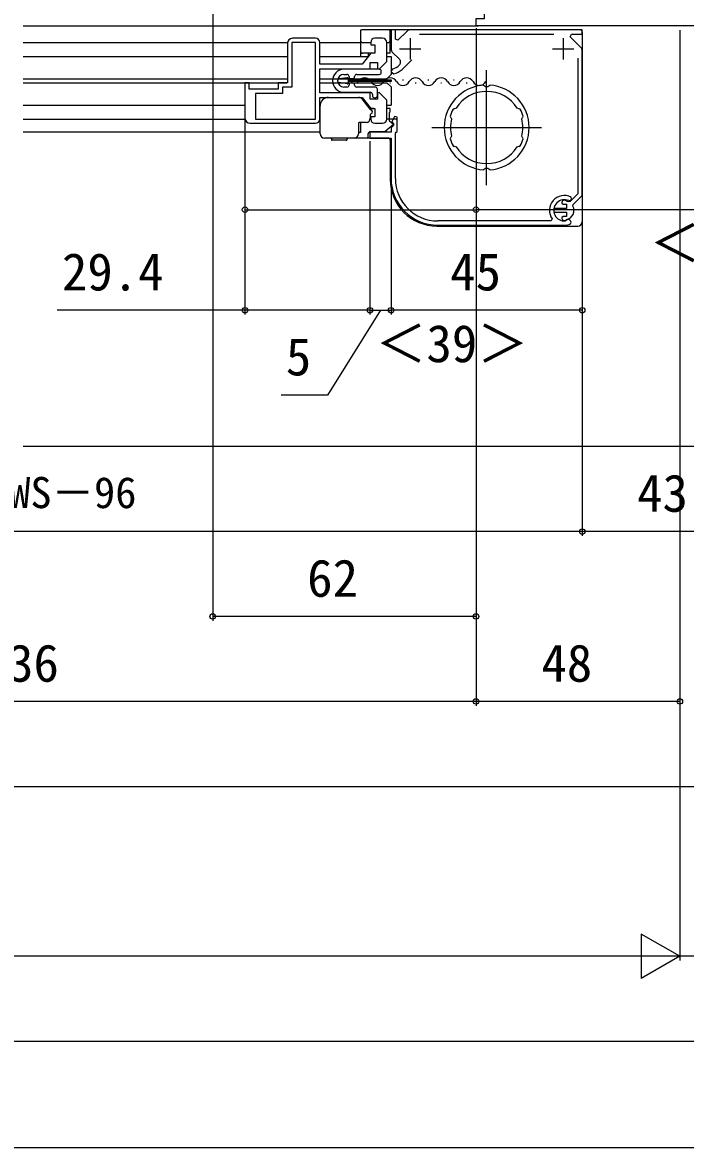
# Model space of a CAD drawing. Units: millimetres, scale not verified. Extents: x -525 to 525, y -783 to 778.
# Drawn here: x 209.3 to 365.4, y -782.7 to -517.9 of the extents above; entities that cross this region are included whole.
import ezdxf
from ezdxf.enums import TextEntityAlignment as Align

# ---------------------------------------------------------------- set-up
doc = ezdxf.new("R2010")
doc.units = ezdxf.units.MM
doc.header["$LTSCALE"] = 4
for name, color, linetype in [('0-2_YKK_11', 7, 'Continuous'), ('0-4_YKK_12', 2, 'Continuous'), ('0-5_YKK_13', 4, 'Continuous'), ('0-7_YKK_D', 6, 'Continuous'), ('0-8_YKK_ZWAK', 7, 'Continuous'), ('0-9_YSS_K', 3, 'Continuous')]:
    doc.layers.add(name, color=color, linetype=linetype)
doc.styles.add('ＭＳ ゴシック', font='')
doc.styles.get('ＭＳ ゴシック').set_extended_font_data('MS Gothic')

msp = doc.modelspace()

# ---------------------------------------------------------------- linework, layer by layer
at = {"layer": '0-2_YKK_11'}
for p, q in [((278.288, -521.598), (272.888, -521.598)), ((294.088, -521.598), (292.288, -521.598)), ((300.588, -521.598), (300.588, -526.598)), ((302.754, -520.598), (334.423, -520.598)), ((336.588, -521.598), (336.588, -526.598)), ((298.088, -524.098), (303.088, -524.098)), ((334.088, -524.098), (339.088, -524.098)), ((296.381, -524.841), (298.05, -526.509)), ((262.888, -541.598), (278.288, -541.598)), ((292.288, -541.598), (294.088, -541.598)), ((310.335, -544.632), (310.161, -544.98)), ((319.089, -552.383), (318.883, -552.193)), ((319.303, -552.572), (319.089, -552.383)), ((337.407, -559.909), (337.281, -559.844)), ((307.088, -565.598), (336.888, -565.598)), ((337.321, -564.478), (337.115, -564.588)), ((337.281, -564.352), (337.407, -564.287))]:
    msp.add_line(p, q, dxfattribs=at)
for points in [[(380.088, -518.698), (316.088, -518.698), (316.088, -516.898), (318.088, -516.898), (318.088, -508.698), (321.388, -508.698)], [(299.846, -519.891), (297.706, -522.031), (297.088, -521.775), (297.088, -519.598), (296.088, -519.598), (296.088, -524.133)], [(340.796, -523.78), (338.26, -521.244), (338.528, -520.598), (341.088, -520.598), (341.088, -519.598), (300.553, -519.598)], [(271.688, -522.798), (271.688, -532.098), (269.488, -532.098), (269.488, -533.598), (262.688, -533.598), (262.688, -532.098), (261.688, -532.098), (261.688, -540.398)], [(295.088, -540.598), (295.088, -536.174), (293.259, -534.344), (292.888, -534.497), (292.888, -535.898), (291.188, -535.898), (291.188, -534.398), (279.288, -534.398), (279.288, -528.798), (291.188, -528.798), (291.188, -527.298), (292.888, -527.298), (292.888, -528.698), (293.259, -528.852), (295.088, -527.022), (295.088, -522.598)], [(291.288, -522.598), (291.288, -523.098), (292.288, -523.098), (292.288, -525.098), (291.288, -525.098), (289.288, -527.698), (279.288, -527.698), (279.288, -522.598)], [(298.715, -528.94), (298.732, -528.925), (300.977, -526.679)], [(340.088, -526.264), (340.088, -558.191), (338.247, -560.032), (337.9, -560.088)], [(338.898, -561.086), (338.954, -560.739), (341.088, -558.605), (341.088, -524.487)], [(296.466, -528.789), (296.088, -529.274), (296.088, -529.48), (296.705, -529.966)], [(317.874, -532.623), (318.088, -532.813), (318.294, -533.002)], [(318.883, -533.002), (319.089, -532.813), (319.303, -532.623)], [(279.288, -540.598), (279.288, -535.498), (289.288, -535.498), (291.288, -538.098), (292.288, -538.098), (292.288, -540.098), (291.288, -540.098), (291.288, -540.598)], [(297.088, -554.598), (297.088, -543.898), (297.288, -543.698), (297.488, -543.498), (297.488, -540.184), (296.879, -540.035), (296.243, -541.253), (296.688, -541.698), (296.688, -542.098), (296.088, -542.698), (296.088, -543.698), (291.088, -543.698), (291.088, -545.098), (296.088, -545.098), (296.088, -554.598)], [(309.988, -539.947), (310.101, -540.19), (310.161, -540.216), (310.335, -540.564)], [(311.392, -538.074), (311.021, -538.191), (310.96, -538.165), (310.707, -538.253)], [(326.47, -538.253), (326.217, -538.165), (326.156, -538.191), (325.785, -538.074)], [(326.841, -540.564), (327.016, -540.216), (327.076, -540.19), (327.189, -539.947)], [(310.161, -544.98), (310.101, -545.006), (309.988, -545.249)], [(327.189, -545.249), (327.076, -545.006), (327.016, -544.98), (326.841, -544.632)], [(310.707, -546.943), (310.96, -547.031), (311.021, -547.005), (311.392, -547.122)], [(325.785, -547.122), (326.156, -547.005), (326.217, -547.031), (326.47, -546.943)], [(318.294, -552.193), (318.088, -552.383), (317.874, -552.572)], [(336.297, -560.398), (336.593, -560.648), (337.388, -560.648), (337.388, -561.698), (334.438, -561.698), (334.438, -562.498), (337.388, -562.498), (337.388, -563.548), (336.593, -563.548), (336.297, -563.798)], [(337.908, -559.815), (338.243, -559.754), (338.543, -559.454), (338.466, -558.974)], [(334.035, -564.124), (333.79, -564.598), (307.088, -564.598)], [(338.347, -565.28), (338.481, -564.857), (338.307, -564.555)]]:
    msp.add_lwpolyline(points, dxfattribs=at)
msp.add_lwpolyline([(278.288, -540.598), (278.288, -522.598), (272.688, -522.598), (272.688, -533.098), (270.488, -533.098), (270.488, -534.598), (264.188, -534.598), (264.188, -540.598)], close=True, dxfattribs=at)
for centre, radius, start, end in [((272.888, -522.798), 1.2, 90.00001, 179.99999), ((278.288, -522.598), 1, 0.00001, 89.99999), ((292.288, -522.598), 1, 90.00001, 179.99999), ((294.088, -522.598), 1, 0.00001, 89.99999), ((300.553, -520.598), 1, 89.99998, 134.99997), ((297.088, -524.133), 1, 179.99998, 224.99997), ((340.088, -524.487), 1, 359.99998, 44.99997), ((297.343, -527.217), 1, 312.44425, 45.00002), ((295.588, -525.298), 3.6, 284.11697, 312.44424), ((295.588, -525.298), 4.8, 283.44773, 310.64478), ((318.588, -542.598), 10, 94.09604, 265.90396), ((318.588, -542.598), 8.5, 32.15412, 147.84588), ((318.588, -542.598), 9.6, 88.24271, 91.75729), ((318.588, -542.598), 10, 274.09604, 85.90396), ((318.588, -542.598), 9, 151.12995, 162.87008), ((318.588, -542.598), 9, 17.12992, 28.87005), ((262.888, -540.398), 1.2, 180.00001, 269.99999), ((278.288, -540.598), 1, 270.00001, 359.99999), ((292.288, -540.598), 1, 180.00001, 269.99999), ((294.088, -540.598), 1, 270.00001, 359.99999), ((318.588, -542.598), 8.5, 166.15413, 193.84587), ((318.588, -542.598), 8.5, 346.15413, 13.84587), ((318.588, -542.598), 9, 197.12993, 208.87006), ((318.588, -542.598), 9, 331.12994, 342.87007), ((318.588, -542.598), 8.5, 212.15412, 327.84588), ((318.588, -542.598), 9.6, 268.24271, 271.75729), ((307.088, -554.598), 11, 180.00001, 269.99999), ((307.088, -554.598), 10, 180.00001, 269.99999), ((336.888, -562.098), 3.5, 63.20996, 215.37655), ((336.888, -562.098), 2.5, 65.92483, 275.2007), ((336.888, -560.298), 0.6, 49.19557, 189.59407), ((336.888, -562.098), 2.25, 63.2839, 76.66528), ((336.888, -562.098), 2.25, 283.33475, 26.7161), ((336.888, -563.898), 0.6, 170.40593, 310.80443), ((336.888, -562.098), 3.5, 269.99999, 294.62062), ((337.787, -564.855), 0.6, 30.00003, 141.01633)]:
    msp.add_arc(centre, radius, start, end, dxfattribs=at)
at = {"layer": '0-4_YKK_12'}
for p, q in [((209.501, -518.698), (316.588, -518.698)), ((288.888, -519.597), (288.888, -525.847)), ((209.501, -522.598), (271.705, -522.597)), ((279.288, -522.597), (288.888, -522.597)), ((209.501, -525.848), (271.688, -525.847)), ((279.288, -525.847), (290.712, -525.847)), ((295.088, -525.847), (296.088, -525.847)), ((296.088, -525.847), (296.088, -530.147)), ((318.588, -556.132), (318.588, -529.064)), ((209.501, -531.148), (271.688, -531.147)), ((209.501, -532.047), (271.556, -532.047)), ((279.288, -531.147), (295.088, -531.147)), ((279.288, -532.047), (295.088, -532.047)), ((289.974, -532.177), (289.774, -532.177)), ((292.974, -531.417), (292.774, -531.417)), ((295.088, -531.147), (296.088, -530.147)), ((295.088, -532.047), (296.088, -533.047)), ((295.974, -532.177), (295.774, -532.177)), ((298.974, -531.417), (298.774, -531.417)), ((301.974, -532.177), (301.774, -532.177)), ((304.974, -531.417), (304.774, -531.417)), ((307.974, -532.177), (307.774, -532.177)), ((310.974, -531.417), (310.774, -531.417)), ((313.974, -532.177), (313.774, -532.177)), ((296.088, -533.047), (296.088, -537.347)), ((209.501, -537.348), (261.688, -537.347)), ((279.288, -537.347), (279.392, -537.347)), ((290.365, -537.347), (290.711, -537.347)), ((295.088, -537.347), (296.088, -537.347)), ((209.501, -540.598), (261.705, -540.597)), ((264.472, -540.597), (278.005, -540.597)), ((279.288, -540.597), (279.386, -540.597)), ((305.652, -542.598), (331.525, -542.598)), ((209.501, -543.598), (279.386, -543.597))]:
    msp.add_line(p, q, dxfattribs=at)
for centre, start, end in [((286.874, -530.959), 310.44735, 330.79746), ((289.874, -532.636), 29.20254, 150.79746), ((292.874, -530.959), 209.20254, 330.79746), ((295.874, -532.636), 29.20254, 150.79746), ((298.874, -530.959), 209.20254, 330.79746), ((301.874, -532.636), 29.20254, 150.79746), ((304.874, -530.959), 209.20254, 330.79746), ((307.874, -532.636), 29.20254, 150.79746), ((310.874, -530.959), 209.20254, 330.79746), ((313.874, -532.636), 29.20254, 150.79746), ((316.874, -530.959), 209.20254, 330.79746)]:
    msp.add_arc(centre, 1.718, start, end, dxfattribs=at)
at = {"layer": '0-5_YKK_13'}
for p, q in [((288.888, -519.898), (288.888, -524.598)), ((340.588, -519.598), (289.188, -519.598)), ((295.888, -525.098), (295.888, -519.898)), ((295.888, -524.891), (295.888, -519.898)), ((341.088, -520.098), (341.088, -564.798)), ((289.388, -522.598), (291.288, -522.598)), ((289.388, -522.598), (291.288, -522.598)), ((289.388, -522.598), (291.288, -522.598)), ((295.088, -522.598), (295.388, -522.598)), ((295.088, -522.598), (295.388, -522.598)), ((295.088, -522.598), (295.388, -522.598)), ((295.888, -525.098), (295.888, -522.598)), ((291.436, -525.098), (289.388, -525.098)), ((290.688, -525.098), (290.688, -525.848)), ((295.888, -525.098), (295.088, -525.098)), ((295.888, -525.098), (295.888, -524.46)), ((292.556, -528.898), (284.988, -528.898)), ((293.288, -528.898), (284.988, -528.898)), ((293.788, -529.598), (293.788, -529.398)), ((283.589, -531.735), (283.589, -531.46)), ((285.747, -530.896), (283.847, -531.163)), ((285.747, -532.3), (283.847, -532.033)), ((284.988, -530.098), (285.688, -530.098)), ((286.089, -532.002), (286.089, -531.193)), ((286.089, -531.398), (296.089, -531.398)), ((286.688, -531.098), (286.989, -531.098)), ((286.989, -532.098), (286.688, -532.098)), ((287.989, -530.098), (293.288, -530.098)), ((285.688, -533.098), (284.988, -533.098)), ((284.988, -534.298), (291.188, -534.298)), ((292.388, -533.098), (287.989, -533.098)), ((291.688, -534.798), (291.688, -535.098)), ((292.888, -535.098), (292.888, -533.598)), ((279.386, -539.364), (279.386, -537.498)), ((281.386, -535.498), (288.433, -535.498)), ((289.221, -535.882), (291.109, -538.299)), ((290.688, -537.348), (290.688, -537.761)), ((292.188, -535.598), (292.388, -535.598)), ((279.386, -540.513), (279.386, -539.364)), ((291.989, -538.098), (290.952, -538.098)), ((291.193, -539.576), (291.186, -539.64)), ((291.186, -539.64), (291.186, -540.398)), ((295.888, -538.098), (295.088, -538.098)), ((295.688, -541.098), (295.688, -539.098)), ((295.888, -538.898), (295.888, -538.098)), ((279.386, -544.098), (279.386, -540.513)), ((288.386, -541.698), (288.386, -544.098)), ((290.186, -541.398), (288.686, -541.398)), ((291.288, -540.598), (291.166, -540.598)), ((296.688, -541.898), (294.588, -543.598)), ((295.688, -540.598), (295.088, -540.598)), ((297.288, -540.598), (295.388, -540.598)), ((297.288, -540.598), (295.388, -540.598)), ((297.288, -540.598), (295.388, -540.598)), ((296.688, -541.898), (295.688, -541.098)), ((287.386, -545.098), (280.386, -545.098)), ((282.033, -545.298), (282.033, -545.398)), ((285.74, -545.398), (285.74, -545.298)), ((295.388, -545.098), (286.388, -545.098)), ((290.688, -544.898), (290.688, -544.098)), ((294.588, -543.598), (291.188, -543.598)), ((283.886, -545.598), (282.233, -545.598)), ((285.54, -545.598), (283.886, -545.598)), ((295.888, -545.598), (295.888, -554.798)), ((306.888, -565.798), (340.088, -565.798))]:
    msp.add_line(p, q, dxfattribs=at)
for points in [[(296.089, -531.398), (296.089, -531.798), (286.089, -531.798)], [(288.888, -541.398), (288.888, -543.798), (288.386, -543.798)]]:
    msp.add_lwpolyline(points, dxfattribs=at)
for centre, radius, start, end in [((289.188, -519.898), 0.3, 90, 180), ((295.588, -519.898), 0.3, 0, 90), ((340.588, -520.098), 0.5, 0, 90), ((289.388, -522.098), 0.5, 180, 270), ((295.388, -522.098), 0.5, 270, 0), ((289.388, -524.598), 0.5, 180, 270), ((284.988, -531.598), 2.7, 90, 180), ((293.288, -529.398), 0.5, 360, 90), ((293.288, -529.598), 0.5, 270, 360), ((284.988, -531.598), 2.7, 180, 270), ((284.988, -531.598), 1.5, 90, 180), ((284.988, -531.598), 1.5, 180, 270), ((283.889, -531.46), 0.3, 98, 180), ((283.889, -531.735), 0.3, 180, 262), ((285.688, -530.598), 0.5, 0, 90), ((285.789, -531.193), 0.3, 0, 98), ((285.789, -532.002), 0.3, 262, 0), ((286.688, -530.598), 0.5, 180, 270), ((286.688, -532.598), 0.5, 90, 180), ((286.989, -530.598), 0.5, 270, 0), ((286.989, -532.598), 0.5, 0, 90), ((287.989, -530.598), 0.5, 90, 180), ((285.688, -532.598), 0.5, 270, 0), ((287.989, -532.598), 0.5, 180, 270), ((291.188, -534.798), 0.5, 0, 90), ((292.388, -533.598), 0.5, 0, 90), ((281.386, -537.498), 2, 90, 180), ((288.433, -536.498), 1, 38, 90), ((292.188, -535.098), 0.5, 180, 270), ((292.388, -535.098), 0.5, 270, 360), ((291.345, -538.114), 0.3, 218, 258.55445), ((291.486, -539.64), 0.3, 112.02431, 167.76655), ((291.186, -538.898), 0.5, 292.02431, 78.55445), ((295.888, -539.098), 0.2, 90, 180), ((288.686, -541.698), 0.3, 114.33977, 180), ((288.686, -541.698), 0.3, 90, 114.33977), ((290.186, -540.398), 1, 270, 0), ((280.386, -544.098), 1, 180, 270), ((281.833, -545.298), 0.2, 0, 90), ((282.233, -545.398), 0.2, 180, 270), ((285.54, -545.398), 0.2, 270, 0), ((285.94, -545.298), 0.2, 90, 180), ((287.386, -544.098), 1, 270, 0), ((290.488, -544.898), 0.2, 270, 0), ((291.188, -544.098), 0.5, 90, 180), ((295.388, -545.598), 0.5, 0, 90), ((306.888, -554.798), 11, 180, 270), ((340.088, -564.798), 1, 270, 0)]:
    msp.add_arc(centre, radius, start, end, dxfattribs=at)
at = {"layer": '0-7_YKK_D'}
for p, q in [((254.089, -504.698), (254.089, -658.7)), ((316.088, -519.199), (316.088, -562.941)), ((316.09, -519.198), (316.09, -658.7)), ((316.09, -519.198), (316.09, -678.7)), ((316.09, -519.198), (316.09, -678.7)), ((364.089, -519.698), (364.089, -738.7)), ((364.089, -519.698), (364.089, -738.7)), ((364.089, -519.698), (364.089, -678.7)), ((261.689, -540.498), (261.689, -586.598)), ((261.689, -540.498), (261.689, -562.941)), ((291.088, -545.798), (291.088, -586.598)), ((291.088, -545.798), (291.088, -586.598)), ((296.088, -555.798), (296.088, -586.598)), ((296.088, -555.798), (296.088, -586.598)), ((341.088, -559.481), (341.088, -638.699)), ((341.088, -559.481), (341.088, -638.699)), ((341.088, -559.481), (341.088, -586.598)), ((261.689, -561.941), (316.088, -561.941)), ((421.381, -561.941), (316.088, -561.941)), ((291.088, -585.598), (296.088, -585.598)), ((341.088, -585.598), (296.088, -585.598)), ((341.088, -637.699), (87.086, -637.699)), ((384.089, -637.699), (341.088, -637.699)), ((316.09, -657.7), (254.089, -657.7)), ((316.09, -677.7), (102.088, -677.7)), ((364.089, -677.7), (316.09, -677.7)), ((44.585, -697.7), (373.589, -697.7)), ((364.089, -737.7), (354.996, -732.45)), ((354.996, -732.45), (354.996, -742.95)), ((353.589, -737.7), (-353.589, -737.7)), ((364.089, -737.7), (345.903, -737.7)), ((364.089, -737.7), (354.996, -742.95)), ((384.089, -737.7), (364.089, -737.7)), ((-373.589, -757.7), (373.589, -757.7))]:
    msp.add_line(p, q, dxfattribs=at)
for points in [[(291.088, -585.598), (261.689, -585.598), (217.477, -585.598)], [(293.588, -585.598), (281.148, -605.598), (270.194, -605.598)]]:
    msp.add_lwpolyline(points, dxfattribs=at)
for centre in [(261.689, -561.941), (316.088, -561.941), (261.689, -585.598), (291.088, -585.598), (291.088, -585.598), (296.088, -585.598), (296.088, -585.598), (341.088, -585.598), (341.088, -637.699), (341.088, -637.699), (254.089, -657.7), (316.09, -657.7), (316.09, -677.7), (316.09, -677.7), (364.089, -677.7)]:
    msp.add_circle(centre, 0.637, dxfattribs=at)
at = {"layer": '0-8_YKK_ZWAK'}
msp.add_lwpolyline([(-525, -782.7), (525, -782.7), (525, 747.3)], dxfattribs=at)
at = {"layer": '0-9_YSS_K'}
msp.add_line((384.089, -617.7), (209.501, -617.7), dxfattribs=at)

# ---------------------------------------------------------------- texts
at = {"layer": '0-7_YKK_D', "style": 'ＭＳ ゴシック'}
for s, height, p in [('＜48.4＞', 8.798, (356.926, -576.827)), ('29.4', 8.798, (218.591, -583.598)), ('45', 8.798, (309.998, -583.598)), ('＜39＞', 8.798, (292.407, -600.484)), ('5', 8.798, (271.307, -603.598)), ('網戸出来幅＝WS－96', 7.331, (146.189, -634.392)), ('43', 8.798, (353.998, -635.699)), ('62', 8.798, (276.328, -655.7)), ('WS－136', 8.798, (175.952, -675.7)), ('48', 8.798, (331.464, -675.7))]:
    msp.add_text(s, height=height, dxfattribs=at).set_placement(p, align=Align.BOTTOM_LEFT)

doc.saveas('drawing.dxf')
